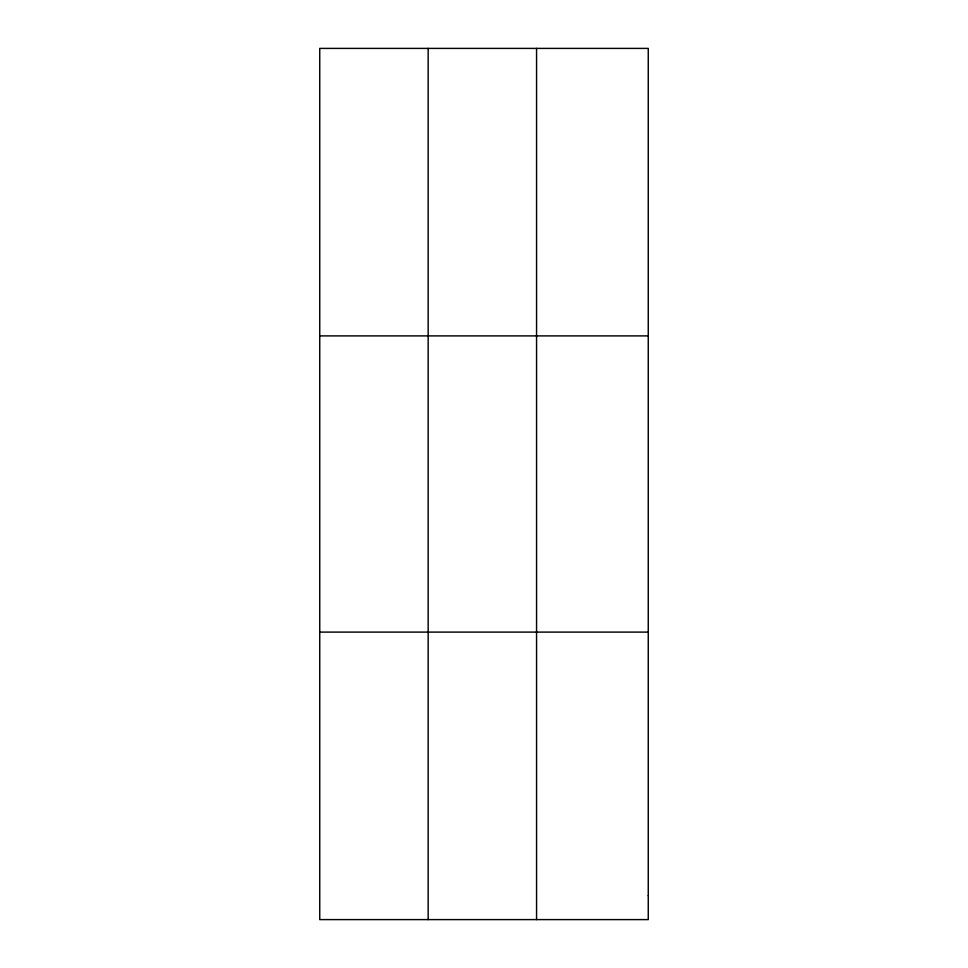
<?xml version="1.0" encoding="UTF-8"?>
<svg xmlns="http://www.w3.org/2000/svg" width="968" height="968" viewBox="0 0 968 968"><rect width="100%" height="100%" fill="white"/><g stroke="black" fill="none" stroke-linecap="round" stroke-linejoin="round"><path stroke-width="1.45" d="M428.159 48.4L428.159 919.6M536.562 48.4L536.562 919.6M319.743 335.896L648.257 335.896M319.743 632.104L648.257 632.104M648.257 895.642L648.257 919.6L319.743 919.6L319.743 48.4L648.257 48.4L648.257 895.642"/></g></svg>
